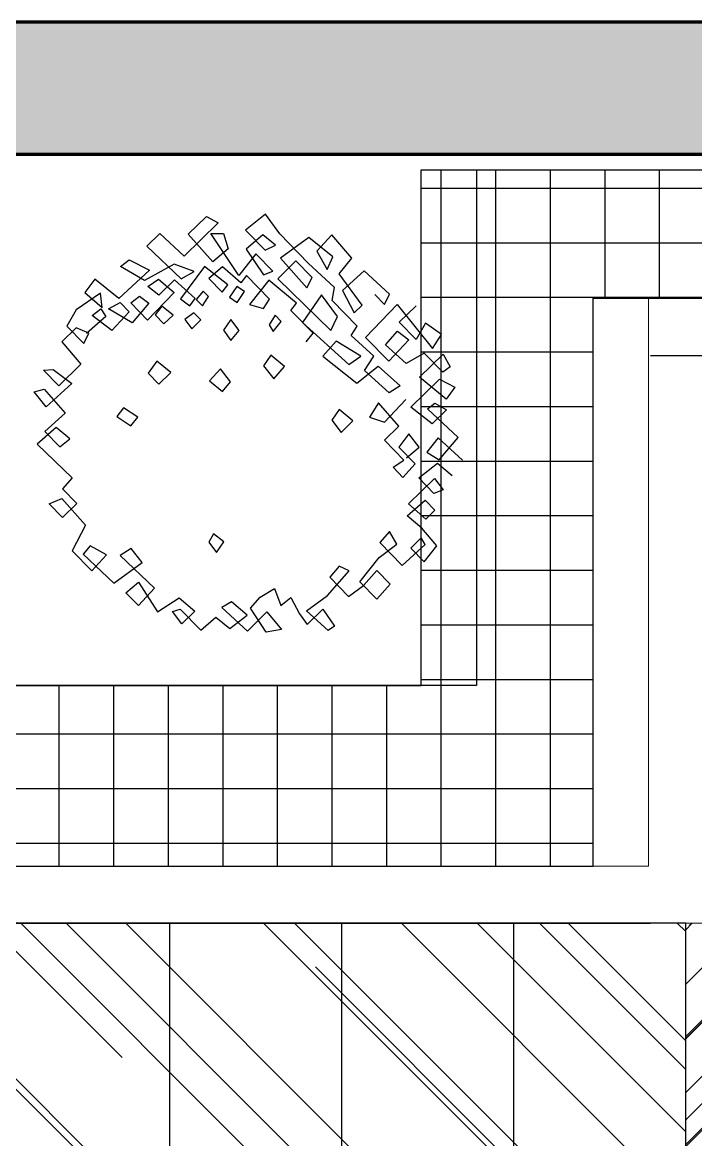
# Model space of a CAD drawing. Header units: millimetres. Extents: x 971.3 to 1010.6, y 593 to 619.8.
# Drawn here: x 986.477 to 987.242, y 617.651 to 618.92 of the extents above; entities that cross this region are included whole.
import ezdxf

# ---------------------------------------------------------------- set-up
doc = ezdxf.new("R2010")
doc.units = ezdxf.units.MM
for name, color, linetype, lineweight in [('1', 253, 'Continuous', 0), ('accesorios de agua potable', 142, 'Continuous', 25), ('csco', 7, 'Continuous', 70), ('www.dwgfree.com', 7, 'Continuous', 70)]:
    doc.layers.add(name, color=color, linetype=linetype, lineweight=lineweight)
doc.layers.add('2', color=42, linetype='Continuous')
doc.layers.add('CANTEIRO', color=8, linetype='Continuous')

# ---------------------------------------------------------------- blocks, each defined once
blk = doc.blocks.new('VEG4')
at = {"layer": 'CANTEIRO', "color": 104}
for p, q in [((0.059, 3.413), (-0.461, 2.865)), ((0.322, 3.115), (0.059, 3.413)), ((0.643, 3.269), (0.876, 3.457)), ((0.876, 3.457), (0.918, 3.3)), ((0.972, 3.075), (1.213, 3.311)), ((1.213, 3.311), (1.222, 3.16)), ((-1.079, 3.015), (-0.866, 3.223)), ((-0.866, 3.223), (-0.784, 3.026)), ((0.26, 3.292), (0.019, 3.056)), ((0.543, 2.974), (0.26, 3.292)), ((0.918, 3.3), (0.543, 2.974)), ((1.005, 2.87), (0.643, 3.269)), ((1.222, 3.16), (1.005, 2.87)), ((-0.784, 3.026), (-1.201, 2.658)), ((-0.861, 2.792), (-1.079, 3.015)), ((-0.634, 3.014), (-0.861, 2.792)), ((-0.461, 2.865), (-0.634, 3.014)), ((0.019, 3.056), (0.143, 2.9)), ((0.143, 2.9), (0.322, 3.115)), ((1.309, 2.73), (0.972, 3.075)), ((1.655, 3.028), (1.309, 2.73)), ((1.873, 2.805), (1.655, 3.028)), ((-1.598, 2.865), (-1.911, 2.56)), ((-1.201, 2.658), (-1.598, 2.865)), ((1.899, 2.949), (1.629, 2.686)), ((1.791, 2.606), (1.873, 2.805)), ((2.154, 2.802), (1.899, 2.949)), ((2.414, 2.422), (2.154, 2.802)), ((-1.652, 2.693), (-2.101, 2.215)), ((-1.519, 2.585), (-1.652, 2.693)), ((1.629, 2.686), (1.791, 2.606)), ((2.048, 2.342), (1.785, 2.64)), ((2.423, 2.668), (2.187, 2.398)), ((2.63, 2.513), (2.423, 2.668)), ((-1.911, 2.56), (-1.659, 2.33)), ((-1.659, 2.33), (-1.519, 2.585)), ((1.833, 2.25), (2.063, 2.554)), ((2.063, 2.554), (2.168, 2.418)), ((2.329, 2.14), (2.63, 2.513)), ((1.951, 1.93), (2.17, 2.302)), ((2.168, 2.418), (2.048, 2.342)), ((2.17, 2.302), (2.266, 2.118)), ((2.187, 2.398), (2.414, 2.422)), ((-1.673, 2.118), (-2.179, 1.584)), ((-2.101, 2.215), (-1.781, 1.774)), ((-1.563, 1.948), (-1.673, 2.118)), ((0.494, 2.172), (0.349, 1.951)), ((0.627, 2.064), (0.494, 2.172)), ((2.124, 1.98), (1.833, 2.25)), ((2.266, 2.118), (2.124, 1.98)), ((2.77, 1.659), (2.329, 2.14)), ((2.609, 1.739), (2.828, 2.112)), ((2.828, 2.112), (2.933, 1.976)), ((-2.451, 1.834), (-2.252, 2.028)), ((-2.252, 2.028), (-2.088, 1.832)), ((-1.781, 1.774), (-1.563, 1.948)), ((0.349, 1.951), (0.482, 1.843)), ((0.482, 1.843), (0.627, 2.064)), ((2.257, 1.673), (1.951, 1.93)), ((1.991, 1.691), (2.26, 1.954)), ((2.26, 1.954), (2.365, 1.818)), ((2.933, 1.976), (2.77, 1.659)), ((-2.088, 1.832), (-2.55, 1.539)), ((-2.179, 1.584), (-2.451, 1.834)), ((2.365, 1.818), (2.257, 1.673)), ((1.168, 1.68), (0.998, 1.514)), ((1.355, 1.546), (1.168, 1.68)), ((2.075, 1.575), (1.933, 1.436)), ((2.421, 1.278), (1.991, 1.691)), ((2.209, 1.467), (2.075, 1.575)), ((2.382, 1.517), (2.518, 1.69)), ((2.518, 1.69), (2.628, 1.52)), ((2.866, 1.277), (2.609, 1.739)), ((3.142, 1.705), (2.636, 1.171)), ((3.34, 1.502), (3.142, 1.705)), ((-2.55, 1.539), (-2.33, 1.199)), ((0.998, 1.514), (1.176, 1.331)), ((1.176, 1.331), (1.355, 1.546)), ((1.933, 1.436), (2.072, 1.294)), ((2.072, 1.294), (2.209, 1.467)), ((2.619, 1.274), (2.382, 1.517)), ((2.628, 1.52), (2.421, 1.278)), ((2.991, 1.121), (3.34, 1.502)), ((-2.735, 1.16), (-2.545, 1.306)), ((-2.545, 1.306), (-2.508, 1.183)), ((2.327, 0.948), (2.619, 1.274)), ((2.752, 0.967), (2.866, 1.277)), ((-2.508, 1.183), (-2.835, 0.864)), ((-2.537, 0.957), (-2.735, 1.16)), ((-2.33, 1.199), (-2.537, 0.957)), ((2.004, 1.109), (1.856, 1.004)), ((2.108, 0.973), (2.004, 1.109)), ((2.322, 1.181), (2.214, 1.036)), ((2.829, 0.804), (2.322, 1.181)), ((2.636, 1.171), (2.752, 0.967)), ((2.899, 0.675), (3.331, 1.057)), ((3.506, 0.593), (2.991, 1.121)), ((3.331, 1.057), (3.608, 0.772)), ((1.856, 1.004), (1.995, 0.862)), ((1.995, 0.862), (2.108, 0.973)), ((2.313, 0.934), (2.213, 0.837)), ((2.214, 1.036), (2.327, 0.948)), ((2.446, 0.827), (2.313, 0.934)), ((-2.835, 0.864), (-2.631, 0.627)), ((-1.463, 0.737), (-1.624, 0.619)), ((-1.335, 0.663), (-1.463, 0.737)), ((1.045, 0.727), (0.88, 0.526)), ((1.237, 0.558), (1.045, 0.727)), ((2.213, 0.837), (2.361, 0.743)), ((2.361, 0.743), (2.446, 0.827)), ((2.641, 0.74), (2.428, 0.532)), ((2.542, 0.444), (2.829, 0.804)), ((2.825, 0.523), (2.641, 0.74)), ((2.686, 0.268), (3.339, 0.707)), ((3.339, 0.707), (3.339, 0.509)), ((3.608, 0.772), (3.506, 0.593)), ((-2.484, 0.533), (-2.848, 0.138)), ((-2.631, 0.627), (-2.81, 0.412)), ((-2.393, 0.383), (-2.484, 0.533)), ((-1.624, 0.619), (-1.457, 0.504)), ((-1.457, 0.504), (-1.335, 0.663)), ((0.88, 0.526), (1.033, 0.398)), ((1.033, 0.398), (1.237, 0.558)), ((2.428, 0.532), (2.542, 0.444)), ((2.575, 0.239), (2.825, 0.523)), ((3.103, 0.438), (2.899, 0.675)), ((-2.81, 0.412), (-2.601, 0.141)), ((-2.601, 0.141), (-2.393, 0.383)), ((1.838, 0.511), (1.676, 0.393)), ((1.676, 0.393), (1.829, 0.264)), ((1.829, 0.264), (2.005, 0.397)), ((2.005, 0.397), (1.838, 0.511)), ((2.349, 0.415), (2.269, 0.297)), ((2.516, 0.3), (2.349, 0.415)), ((3.339, 0.509), (3.103, 0.438)), ((2.269, 0.297), (2.436, 0.183)), ((2.436, 0.183), (2.516, 0.3)), ((2.689, 0.152), (2.575, 0.239)), ((3.026, 0.005), (2.686, 0.268)), ((-2.865, -0.157), (-2.493, 0.088)), ((-2.848, 0.138), (-2.55, -0.166)), ((-2.493, 0.088), (-2.32, -0.061)), ((2.235, 0.105), (2.172, -0.115)), ((2.614, -0.198), (2.235, 0.105)), ((2.319, -0.209), (2.689, 0.152)), ((3.1, 0.157), (2.699, -0.115)), ((2.756, -0.258), (3.026, 0.005)), ((3.395, 0.167), (3.082, -0.138)), ((3.323, -0.101), (3.1, 0.157)), ((3.644, -0.145), (3.395, 0.167)), ((-2.826, -0.396), (-2.865, -0.157)), ((-2.55, -0.166), (-2.826, -0.396)), ((-2.32, -0.061), (-2.185, -0.285)), ((1.281, -0.112), (1.077, -0.272)), ((1.449, -0.227), (1.281, -0.112)), ((2.172, -0.115), (2.319, -0.209)), ((2.699, -0.115), (2.756, -0.258)), ((3.082, -0.138), (3.159, -0.301)), ((3.159, -0.301), (3.323, -0.101)), ((3.334, -0.368), (3.644, -0.145)), ((-2.185, -0.285), (-2.449, -0.384)), ((1.077, -0.272), (1.27, -0.441)), ((1.27, -0.441), (1.449, -0.227)), ((1.922, -0.2), (1.817, -0.263)), ((1.817, -0.263), (1.97, -0.391)), ((2.637, -0.335), (1.833, -1.16)), ((2.07, -0.294), (1.922, -0.2)), ((1.97, -0.391), (2.07, -0.294)), ((2.256, -0.627), (2.614, -0.198)), ((2.914, -0.619), (2.637, -0.335)), ((-2.449, -0.384), (-2.324, -0.54)), ((2.957, -0.379), (2.497, -0.789)), ((2.88, -0.811), (3.334, -0.368)), ((3.277, -0.82), (2.957, -0.379)), ((-2.582, -0.673), (-2.744, -0.792)), ((-2.324, -0.54), (-2.582, -0.673)), ((1.788, -0.887), (2.143, -0.54)), ((2.143, -0.54), (2.256, -0.627)), ((2.659, -0.869), (2.914, -0.619)), ((-2.838, -1.122), (-2.531, -0.782)), ((-2.744, -0.792), (-2.506, -1.035)), ((-2.531, -0.782), (-2.297, -1.108)), ((1.958, -0.72), (1.302, -1.44)), ((1.655, -0.779), (1.788, -0.887)), ((2.386, -1.016), (1.958, -0.72)), ((2.497, -0.789), (2.659, -0.869)), ((2.502, -1.22), (2.88, -0.811)), ((2.976, -1.194), (3.277, -0.82)), ((-2.506, -1.035), (-2.773, -1.217)), ((1.433, -1.035), (1.01, -1.567)), ((1.665, -1.244), (1.433, -1.035)), ((2.048, -1.267), (2.386, -1.016)), ((3.067, -0.946), (2.78, -1.107)), ((3.319, -1.176), (3.067, -0.946)), ((-2.773, -1.217), (-2.838, -1.122)), ((-2.01, -1.146), (-2.308, -1.437)), ((-2.297, -1.108), (-1.911, -1.446)), ((-1.837, -1.294), (-2.01, -1.146)), ((0.434, -1.177), (0.244, -1.323)), ((0.602, -1.291), (0.434, -1.177)), ((1.833, -1.16), (2.048, -1.267)), ((1.9, -1.57), (2.298, -1.181)), ((2.298, -1.181), (2.502, -1.22)), ((2.78, -1.107), (2.976, -1.194)), ((2.958, -1.488), (3.319, -1.176)), ((-1.911, -1.446), (-1.837, -1.294)), ((0.244, -1.323), (0.423, -1.506)), ((0.423, -1.506), (0.602, -1.291)), ((1.432, -1.63), (1.665, -1.244)), ((2.456, -1.344), (2.107, -1.526)), ((2.226, -1.648), (2.712, -1.293)), ((2.759, -1.682), (2.456, -1.344)), ((2.712, -1.293), (2.958, -1.488)), ((-2.308, -1.437), (-2.139, -1.668)), ((1.302, -1.44), (1.432, -1.63)), ((1.432, -1.829), (1.753, -1.476)), ((1.753, -1.476), (1.9, -1.57)), ((2.107, -1.526), (2.226, -1.648)), ((-2.352, -1.876), (-2.082, -1.612)), ((-2.139, -1.668), (-1.906, -1.877)), ((-2.082, -1.612), (-1.702, -1.916)), ((0.861, -2.069), (1.211, -1.688)), ((1.01, -1.567), (1.278, -1.899)), ((1.211, -1.688), (1.432, -1.829)), ((1.355, -2.063), (1.724, -1.702)), ((1.724, -1.702), (2.234, -2.196)), ((2.396, -2.077), (2.759, -1.682)), ((-2.12, -2.085), (-2.352, -1.876)), ((-1.906, -1.877), (-2.12, -2.085)), ((0.342, -2.219), (0.703, -1.906)), ((0.482, -1.765), (0.405, -1.999)), ((0.703, -1.906), (0.482, -1.765)), ((1.278, -1.899), (0.972, -2.239)), ((2.39, -1.845), (2.234, -1.997)), ((-1.47, -1.926), (-1.825, -2.273)), ((-1.702, -1.916), (-1.493, -2.187)), ((-1.493, -2.187), (-1.297, -2.075)), ((-1.297, -2.075), (-1.47, -1.926)), ((-0.188, -2.301), (0.124, -1.996)), ((0.124, -1.996), (0.342, -2.219)), ((0.405, -1.999), (0.756, -2.33)), ((0.972, -2.239), (0.861, -2.069)), ((1.317, -2.337), (1.61, -2.012)), ((1.686, -2.374), (1.355, -2.063)), ((1.61, -2.012), (1.823, -2.201)), ((2.234, -1.997), (2.396, -2.077)), ((-0.455, -2.284), (-0.299, -2.131)), ((-0.299, -2.131), (-0.188, -2.301)), ((0.013, -2.223), (-0.243, -2.473)), ((0.22, -2.378), (0.013, -2.223)), ((2.234, -2.196), (1.549, -2.745)), ((1.823, -2.201), (1.686, -2.374)), ((1.689, -2.49), (1.959, -2.226)), ((1.959, -2.226), (2.216, -2.49)), ((-1.825, -2.273), (-1.502, -2.632)), ((-1.556, -2.407), (-1.769, -2.615)), ((-1.397, -2.569), (-1.556, -2.407)), ((-1.247, -2.581), (-1.054, -2.353)), ((-1.105, -2.641), (-0.869, -2.371)), ((-1.054, -2.353), (-0.81, -2.63)), ((-0.869, -2.371), (-0.473, -2.777)), ((-0.243, -2.473), (-0.455, -2.284)), ((-0.149, -2.341), (0.015, -2.538)), ((0.015, -2.538), (0.22, -2.378)), ((0.378, -2.739), (0.637, -2.407)), ((0.637, -2.407), (1.073, -2.854)), ((1.479, -2.616), (1.317, -2.337)), ((-1.522, -2.81), (-1.247, -2.581)), ((-1.502, -2.632), (-1.397, -2.569)), ((-0.705, -2.766), (-0.464, -2.53)), ((-0.464, -2.53), (-0.235, -2.822)), ((0.761, -2.96), (1.104, -2.545)), ((1.104, -2.545), (1.461, -2.91)), ((1.944, -2.637), (1.689, -2.49)), ((-1.769, -2.615), (-1.522, -2.81)), ((-0.966, -2.783), (-1.105, -2.641)), ((-0.81, -2.63), (-0.966, -2.783)), ((-0.649, -2.909), (-0.705, -2.766)), ((-0.473, -2.777), (-0.649, -2.909)), ((-0.064, -2.655), (-0.181, -2.849)), ((0.162, -2.831), (-0.064, -2.655)), ((0.165, -3.146), (0.614, -2.668)), ((0.596, -2.962), (0.378, -2.739)), ((0.698, -2.783), (0.596, -2.962)), ((0.614, -2.668), (0.698, -2.783)), ((1.18, -2.907), (1.479, -2.616)), ((1.549, -2.745), (1.77, -2.886)), ((1.77, -2.886), (1.944, -2.637)), ((-0.235, -2.822), (-0.428, -3.05)), ((-0.187, -3.212), (0.162, -2.831)), ((-0.181, -2.849), (0.165, -3.146)), ((1.073, -2.854), (0.948, -3.095)), ((1.265, -3.022), (1.18, -2.907)), ((1.461, -2.91), (1.265, -3.022)), ((0.948, -3.095), (0.761, -2.96))]:
    blk.add_line(p, q, dxfattribs=at)

msp = doc.modelspace()

# ---------------------------------------------------------------- hatches: boundary and pattern name
at = {"layer": '2'}
h = msp.add_hatch(dxfattribs=at)
h.set_pattern_fill('NET', color=256, scale=0.019528, style=0)
h.set_pattern_definition([(180, (989.43287, 611.78752), (2e-17, 0.06200053), []), (90, (989.43287, 611.78752), (0.06200053, -2e-17), [])])
h.paths.add_polyline_path([(986.9301, 618.7525), (989.4329, 618.7525), (989.4329, 614.166), (987.3631, 614.166), (987.3631, 612.8542), (986.8423, 612.8542), (986.8423, 611.7875), (983.3226, 611.7875), (983.3226, 618.1666), (986.9301, 618.1666)])
h.paths.add_polyline_path([(987.1254, 618.6067), (989.2871, 618.6067), (989.2871, 614.3612), (987.1678, 614.3612), (987.1678, 613.0495), (986.6471, 613.0495), (986.6471, 611.9828), (983.5276, 611.9828), (983.5276, 617.9616), (987.1254, 617.9616)], flags=16)
at = {"layer": 'accesorios de agua potable'}
h = msp.add_hatch(dxfattribs=at)
h.set_pattern_fill('AR-RROOF', color=151, scale=0.065092, angle=45, style=0)
h.set_pattern_definition([(45, (749.43297, 925.850854), (0.055232733, 0.147287288), [0.976386, -0.1301848, 0.325462, -0.0650924]), (45, (749.47117, 925.93508), (-0.107243556, 0.015189002), [0.1952772, -0.02148049, 0.3905544, -0.0488193]), (45, (749.41686, 925.91299), (0.208503567, 0.2701801186), [0.5207392, -0.09112936, 0.2603696, -0.0650924])])
h.paths.add_polyline_path([(987.2532, 618.5416), (989.2846, 618.5416), (989.2846, 614.4263), (987.2305, 614.4263), (987.2305, 614.7468), (987.2381, 614.7446), (987.2563, 614.7462), (987.2562, 614.7482), (987.2686, 614.756), (987.2599, 614.7555), (987.2474, 614.7498), (987.2305, 614.7574), (987.2305, 614.7694), (987.2385, 614.7779), (987.2305, 614.7799), (987.2305, 615.1886), (987.2305, 617.8965), (987.2532, 617.8965)])
h.paths.add_polyline_path([(987.4784, 617.8766), (987.4784, 614.676), (988.9542, 614.676), (988.9542, 617.8766)], flags=16)
h.paths.add_polyline_path([(987.2544, 614.7633), (987.2435, 614.7669), (987.2366, 614.7557), (987.2484, 614.7589)], flags=16)
h.paths.add_polyline_path([(988.7011, 616.0802), (987.6292, 616.0802), (987.6292, 616.2546), (988.7011, 616.2546)], flags=8)
h = msp.add_hatch(dxfattribs=at)
h.set_pattern_fill('AR-RROOF', color=256, scale=0.006509, angle=45, style=0)
h.set_pattern_definition([(135, (987.23048, 612.04789), (-0.140291, 0.37411), [2.48002, -0.33067, 0.826674, -0.165335]), (135, (987.13344, 612.26183), (0.272399, 0.03858), [0.496004, -0.05456, 0.992008, -0.124]), (135, (987.2714, 612.20572), (-0.5295992, 0.6862577), [1.322678, -0.231469, 0.661339, -0.165335])])
h.paths.add_polyline_path([(987.2305, 617.8965), (983.6554, 617.8965), (983.6554, 612.0479), (986.6446, 612.0479), (986.6446, 615.1886), (987.2305, 615.1886)])
h.paths.add_polyline_path([(986.3843, 617.6361), (983.9158, 617.6361), (983.9158, 612.3083), (986.3843, 612.3083)], flags=16)
at = {"layer": 'www.dwgfree.com', "lineweight": 35}
msp.add_hatch(color=256, dxfattribs=at).paths.add_polyline_path([(993.1726, 618.92), (983.3226, 618.92), (983.3226, 618.77), (993.1726, 618.77)])

# ---------------------------------------------------------------- linework, layer by layer
for p, q in [((986.9928, 618.7525), (986.9928, 618.1666)), ((986.9928, 618.1666), (983.3853, 618.1666)), ((986.6446, 615.1886), (986.6446, 617.8965)), ((986.8399, 615.1886), (986.8399, 617.8965)), ((987.0352, 615.1886), (987.0352, 617.8965)), ((987.2305, 615.1886), (987.2305, 617.8965))]:
    msp.add_line(p, q)
for points in [[(986.9301, 618.7525), (989.4329, 618.7525), (989.4329, 614.166), (987.3631, 614.166), (987.3631, 612.8542), (986.8423, 612.8542), (986.8423, 611.7875), (983.3226, 611.7875), (983.3226, 618.1666), (986.9301, 618.1666), (986.9301, 618.7525)], [(987.1254, 618.6067), (989.2871, 618.6067), (989.2871, 614.3612), (987.1678, 614.3612), (987.1678, 613.0495), (986.6471, 613.0495), (986.6471, 611.9828), (983.5276, 611.9828), (983.5276, 617.9616), (987.1254, 617.9616), (987.1254, 618.6067)], [(987.1905, 618.5416), (989.222, 618.5416), (989.222, 614.4263), (987.1678, 614.4263), (987.1678, 615.1886), (986.582, 615.1886), (986.582, 612.0479), (983.5927, 612.0479), (983.5927, 617.8965), (987.1905, 617.8965)], [(987.2305, 617.8965), (983.6554, 617.8965), (983.6554, 612.0479), (986.6446, 612.0479), (986.6446, 615.1886), (987.2305, 615.1886), (987.2305, 617.8965)]]:
    msp.add_lwpolyline(points)
at = {"layer": '1'}
for p, q in [((986.9928, 618.427), (986.9928, 618.7525)), ((987.1881, 617.9616), (987.1881, 618.6067)), ((989.3497, 618.6067), (987.1881, 618.6067)), ((987.1881, 617.9616), (983.5903, 617.9616)), ((987.2532, 617.8965), (983.6554, 617.8965))]:
    msp.add_line(p, q, dxfattribs=at)
at = {"layer": 'csco'}
for p, q in [((993.1726, 618.92), (983.1726, 618.92)), ((993.0226, 618.77), (983.3226, 618.77))]:
    msp.add_line(p, q, dxfattribs=at)
at = {"layer": 'www.dwgfree.com', "lineweight": 35}
msp.add_lwpolyline([(993.1726, 618.92), (983.3226, 618.92), (983.3226, 618.77), (993.1726, 618.77)], close=True, dxfattribs=at)

# ---------------------------------------------------------------- block references
at = {"layer": 'CANTEIRO', "xscale": 0.07296136627673898, "yscale": 0.07296136627673898, "zscale": 0.07296136627673898, "rotation": 90.00000000000001}
msp.add_blockref('VEG4', (986.7426, 618.4363), dxfattribs=at)

doc.saveas('drawing.dxf')
